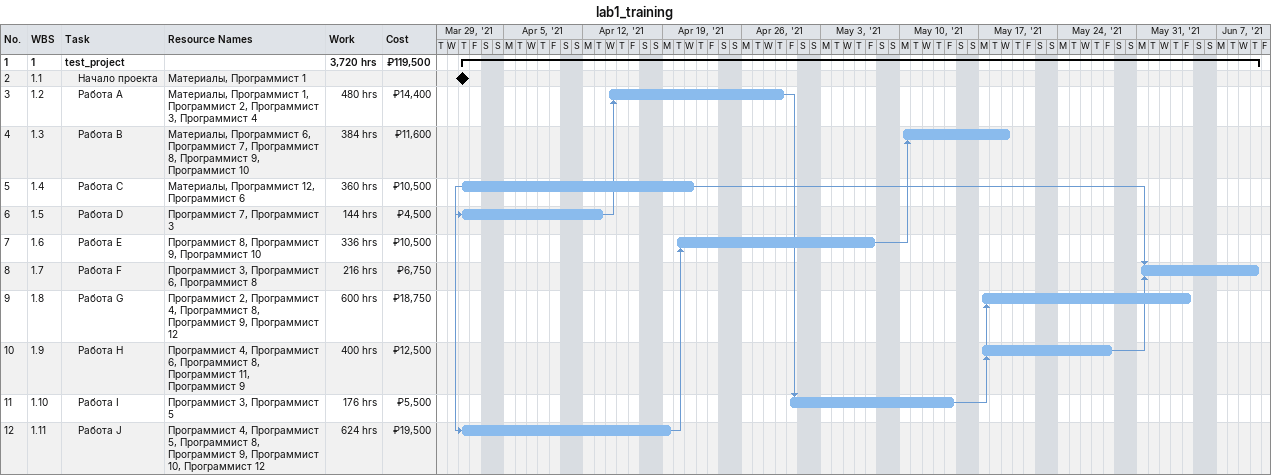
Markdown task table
lab1_training

| ID | WBS | Task | Start | Finish | Predecessors | Resources | Work (h) | Cost (₽) |
|---|---|---|---|---|---|---|---|---|
| 1 | 1 | **test_project** | 2021-04-01 | 2021-06-10 |  |  | 3720 | 119500 |
| 2 | 1.1 | Начало проекта (milestone) | 2021-04-01 | 2021-04-01 |  | Материалы, Программист 1 |  |  |
| 3 | 1.2 | Работа A | 2021-04-14 | 2021-04-29 | 6 | Материалы, Программист 1, Программист 2, Программист 3, Программист 4 | 480 | 14400 |
| 4 | 1.3 | Работа B | 2021-05-10 | 2021-05-19 | 7 | Материалы, Программист 6, Программист 7, Программист 8, Программист 9, Программист 10 | 384 | 11600 |
| 5 | 1.4 | Работа C | 2021-04-01 | 2021-04-21 |  | Материалы, Программист 12, Программист 6 | 360 | 10500 |
| 6 | 1.5 | Работа D | 2021-04-01 | 2021-04-13 | 5SS | Программист 7, Программист 3 | 144 | 4500 |
| 7 | 1.6 | Работа E | 2021-04-20 | 2021-05-07 | 12 | Программист 8, Программист 9, Программист 10 | 336 | 10500 |
| 8 | 1.7 | Работа F | 2021-05-31 | 2021-06-10 | 10, 5 | Программист 3, Программист 6, Программист 8 | 216 | 6750 |
| 9 | 1.8 | Работа G | 2021-05-17 | 2021-06-04 | 11 | Программист 2, Программист 4, Программист 8, Программист 9, Программист 12 | 600 | 18750 |
| 10 | 1.9 | Работа H | 2021-05-17 | 2021-05-28 | 11 | Программист 4, Программист 6, Программист 8, Программист 11, Программист 9 | 400 | 12500 |
| 11 | 1.10 | Работа I | 2021-04-30 | 2021-05-14 | 3 | Программист 3, Программист 5 | 176 | 5500 |
| 12 | 1.11 | Работа J | 2021-04-01 | 2021-04-19 | 6SS | Программист 4, Программист 5, Программист 8, Программист 9, Программист 10, Программист 12 | 624 | 19500 |
